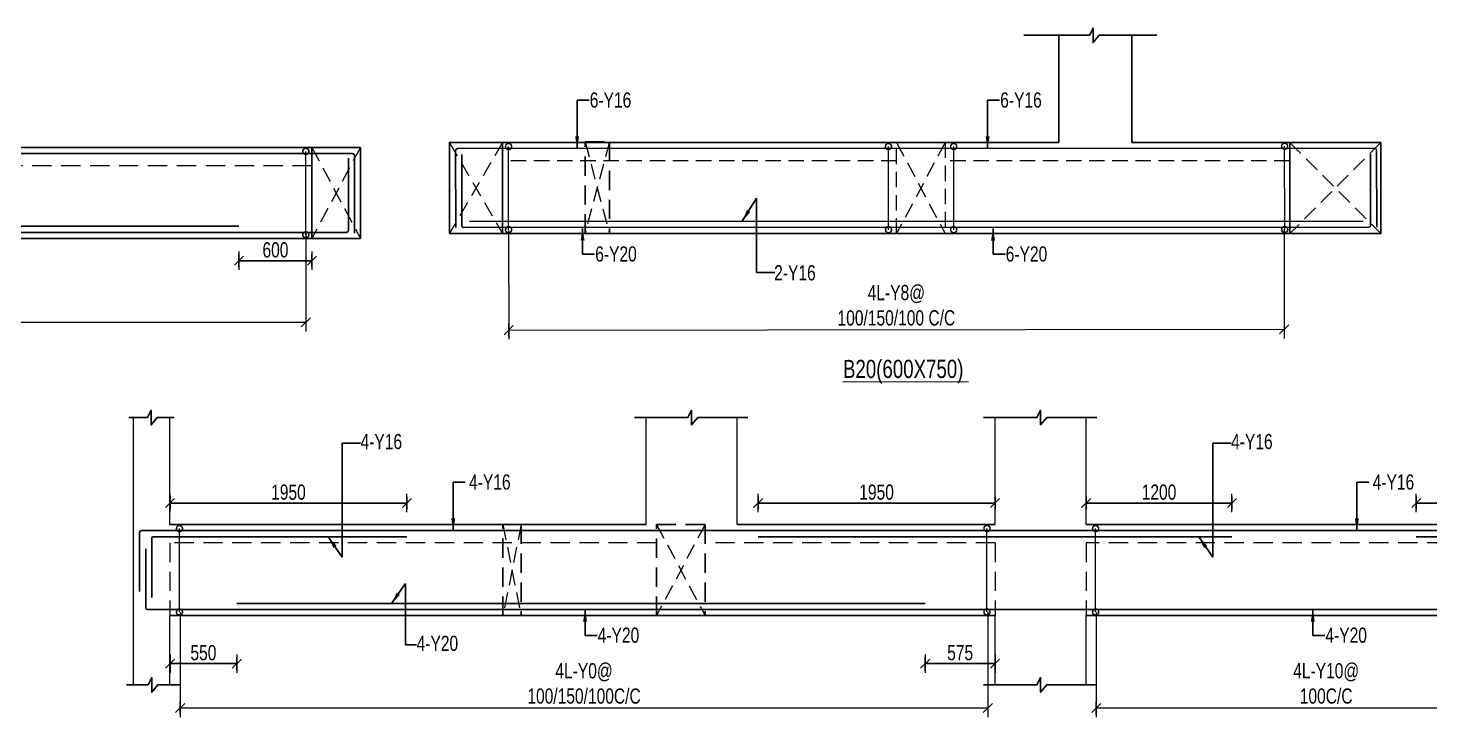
# Model space of a CAD drawing. Header units: millimetres. Extents: x 24879 to 98673, y 1890 to 33226.
# Drawn here: x 38675 to 50215, y 10880 to 16554 of the extents above; entities that cross this region are included whole.
import ezdxf

# ---------------------------------------------------------------- set-up
doc = ezdxf.new("R2010")
doc.units = ezdxf.units.MM
for name, pattern in [('CONTINOUS', [0]), ('CONTINU', [0]), ('HIDDEN', [9.525, 6.35, -3.175])]:
    doc.linetypes.add(name, pattern=pattern)
for name, color, linetype in [('-S-ARROW', 253, 'Continuous'), ('-S-DIM', 3, 'Continuous'), ('-S-MISC', 8, 'Continuous'), ('-STR-BEAM', 4, 'CONTINU'), ('-STR-REINF', 3, 'Continuous'), ('-STR-TEXT', 6, 'Continuous')]:
    doc.layers.add(name, color=color, linetype=linetype)
for name, color, linetype, lineweight in [('-S-STIRUP', 11, 'Continuous', 9), ('-STR-COLUMN', 5, 'HIDDEN', 13), ('-STR-RF-DIM', 252, 'CONTINOUS', 20), ('S-BEAM-IDEN', 2, 'Continuous', 9), ('SEC TEXT', 9, 'Continuous', 18), ('SLAB LINE', 254, 'HIDDEN', 20)]:
    doc.layers.add(name, color=color, linetype=linetype, lineweight=lineweight)
doc.styles.add('BEAM-LS', font='romans.shx', dxfattribs={"width": 0.8})
doc.styles.add('EL', font='swisscl.ttf')
doc.styles.add('SOBHA', font='swisscl.ttf')
doc.styles.add('sobha.sed', font='swisscl.ttf')
doc.dimstyles.new('S-50', dxfattribs={"dimscale": 50, "dimtxt": 2.5, "dimasz": 1.25, "dimexe": 1, "dimexo": 1, "dimgap": 0.5, "dimtad": 1, "dimdec": 0, "dimrnd": 0.0005, "dimzin": 0, "dimdsep": 46, "dimtxsty": 'EL', "dimblk": 'ARCHTICK', "dimcen": 0.09, "dimdle": 1.5, "dimclrd": 251, "dimclre": 251, "dimclrt": 6, "dimadec": 0, "dimazin": 0, "dimtfac": 1, "dimtdec": 0, "dimtofl": 0, "dimtmove": 0, "dimatfit": 3, "dimfxl": 2, "dimtolj": 1, "dimtzin": 0, "dimlwd": -1, "dimlwe": -1, "dimarcsym": 0})
doc.dimstyles.new('S-DIM50', dxfattribs={"dimscale": 50, "dimtxt": 2.5, "dimasz": 1.2, "dimexe": 1.5, "dimexo": 1, "dimgap": 0.5, "dimtad": 1, "dimdec": 0, "dimdsep": 46, "dimtxsty": 'sobha.sed', "dimblk": 'OBLIQUE', "dimcen": 0, "dimdle": 0.75, "dimclrd": 8, "dimclre": 8, "dimclrt": 6, "dimazin": 2, "dimtfac": 1, "dimtdec": 0, "dimtix": 1, "dimtmove": 2, "dimatfit": 3, "dimfxl": 1, "dimtolj": 1, "dimlwd": -1, "dimlwe": 9, "dimarcsym": 0})
doc.dimstyles.new('STIRUP', dxfattribs={"dimscale": 50, "dimtxt": 2.5, "dimasz": 2.2, "dimexe": 0, "dimexo": 0, "dimgap": 0.5, "dimtad": 0, "dimdec": 0, "dimzin": 0, "dimdsep": 46, "dimtxsty": 'BEAM-LS', "dimblk": 'DOTSMALL', "dimcen": 0.09, "dimclrd": 256, "dimclre": 256, "dimclrt": 256, "dimadec": 5, "dimazin": 0, "dimtfac": 1, "dimtdec": 0, "dimtofl": 0, "dimtmove": 0, "dimatfit": 3, "dimldrblk": 'DOTSMALL', "dimfxl": 0, "dimfxlon": 1, "dimtolj": 1, "dimtzin": 0, "dimlwd": -1, "dimlwe": -1, "dimarcsym": 0})

# ---------------------------------------------------------------- blocks, each defined once
blk = doc.blocks.new('_Oblique')
at = {"color": 0, "linetype": 'ByBlock', "lineweight": -2}
for p, q in [((-0.5, -0.5), (0.5, 0.5)), ((0, 0.71), (0, -0.71))]:
    blk.add_line(p, q, dxfattribs=at)
blk = doc.blocks.new('*D146')
at = {"layer": '-STR-RF-DIM', "color": 8, "linetype": 'Continuous', "lineweight": 9, "transparency": 16777216}
for p, q in [((33161, 14845), (33161, 14055)), ((40962, 14871), (40962, 14055))]:
    blk.add_line(p, q, dxfattribs=at)
at = {"layer": '-STR-RF-DIM', "color": 8, "linetype": 'Continuous', "transparency": 16777216}
blk.add_line((40963, 14130), (33161, 14130), dxfattribs=at)
at = {"layer": '-STR-RF-DIM', "color": 8, "transparency": 16777216, "xscale": 75, "yscale": 75, "zscale": 75, "rotation": 180}
blk.add_blockref('_Oblique', (33161, 14130), dxfattribs=at)
at = {"layer": '-STR-RF-DIM', "color": 8, "transparency": 16777216, "xscale": 75, "yscale": 75, "zscale": 75}
blk.add_blockref('_Oblique', (40962, 14130), dxfattribs=at)
at = {"layer": '-STR-RF-DIM', "color": 6, "transparency": 16777216, "insert": (37062, 14331), "char_height": 125, "attachment_point": 5, "style": 'sobha.sed'}
blk.add_mtext('\\A1;6L-Y10@\\P100/150/100 C/C', dxfattribs=at)
blk = doc.blocks.new('_DotSmall')
at = {"color": 0, "linetype": 'ByBlock', "const_width": 0.5}
blk.add_lwpolyline([(-0.0625, 0, 1), (0.0625, 0, 1)], format="xyb", close=True, dxfattribs=at)
blk = doc.blocks.new('*D147')
at = {"layer": '-S-STIRUP', "ltscale": 100, "transparency": 16777216}
blk.add_line((40962, 14851), (40962, 15538), dxfattribs=at)
at = {"layer": '-S-STIRUP', "linetype": 'CONTINU', "ltscale": 100, "transparency": 16777216, "xscale": 100, "yscale": 100, "zscale": 100}
for p, rotation in [((40962, 15538), 90), ((40962, 14851), 270)]:
    blk.add_blockref('_DotSmall', p, dxfattribs=dict(at, rotation=rotation))
blk = doc.blocks.new('*D149')
at = {"layer": '-S-DIM', "color": 8, "linetype": 'Continuous', "lineweight": 9, "transparency": 16777216}
for p, q in [((40411, 14712), (40411, 14562)), ((41012, 14712), (41012, 14562))]:
    blk.add_line(p, q, dxfattribs=at)
at = {"layer": '-S-DIM', "color": 8, "linetype": 'Continuous', "transparency": 16777216}
blk.add_line((41013, 14637), (40411, 14637), dxfattribs=at)
at = {"layer": '-S-DIM', "color": 8, "transparency": 16777216, "xscale": 75, "yscale": 75, "zscale": 75, "rotation": 180}
blk.add_blockref('_Oblique', (40411, 14637), dxfattribs=at)
at = {"layer": '-S-DIM', "color": 8, "transparency": 16777216, "xscale": 75, "yscale": 75, "zscale": 75}
blk.add_blockref('_Oblique', (41012, 14637), dxfattribs=at)
at = {"layer": '-S-DIM', "color": 6, "transparency": 16777216, "insert": (40712, 14726), "char_height": 125, "attachment_point": 5, "style": 'sobha.sed'}
blk.add_mtext('\\A1;600', dxfattribs=at)
blk = doc.blocks.new('*D150')
at = {"layer": '-S-STIRUP', "ltscale": 100, "transparency": 16777216}
blk.add_line((49020, 14894), (49019, 15580), dxfattribs=at)
at = {"layer": '-S-STIRUP', "linetype": 'CONTINU', "ltscale": 100, "transparency": 16777216, "xscale": 100, "yscale": 100, "zscale": 100}
for p, rotation in [((49019, 15580), 90.05760988059193), ((49020, 14894), 270.0576098805919)]:
    blk.add_blockref('_DotSmall', p, dxfattribs=dict(at, rotation=rotation))
blk = doc.blocks.new('*D151')
at = {"layer": '-STR-RF-DIM', "color": 8, "linetype": 'Continuous', "lineweight": 9, "transparency": 16777216}
for p, q in [((49014, 14894), (49015, 13998)), ((42631, 14886), (42632, 13991))]:
    blk.add_line(p, q, dxfattribs=at)
at = {"layer": '-STR-RF-DIM', "color": 8, "linetype": 'Continuous', "transparency": 16777216}
blk.add_line((42631, 14066), (49015, 14073), dxfattribs=at)
at = {"layer": '-STR-RF-DIM', "color": 8, "transparency": 16777216, "xscale": 75, "yscale": 75, "zscale": 75}
for p, rotation in [((42632, 14066), 180.0576098805923), ((49015, 14073), 0.0576098805923454)]:
    blk.add_blockref('_Oblique', p, dxfattribs=dict(at, rotation=rotation))
at = {"layer": '-STR-RF-DIM', "color": 6, "transparency": 16777216, "insert": (45823, 14270), "char_height": 125, "attachment_point": 5, "rotation": 0.0576, "style": 'sobha.sed'}
blk.add_mtext('\\A1;4L-Y8@\\P100/150/100 C/C', dxfattribs=at)
blk = doc.blocks.new('*D152')
at = {"layer": '-S-STIRUP', "ltscale": 100, "transparency": 16777216}
blk.add_line((42631, 14893), (42631, 15578), dxfattribs=at)
at = {"layer": '-S-STIRUP', "linetype": 'CONTINU', "ltscale": 100, "transparency": 16777216, "xscale": 100, "yscale": 100, "zscale": 100}
for p, rotation in [((42631, 15578), 90.05760988059193), ((42631, 14893), 270.0576098805919)]:
    blk.add_blockref('_DotSmall', p, dxfattribs=dict(at, rotation=rotation))
blk = doc.blocks.new('*D153')
at = {"layer": '-S-STIRUP', "ltscale": 100, "transparency": 16777216}
blk.add_line((45758, 14893), (45758, 15578), dxfattribs=at)
at = {"layer": '-S-STIRUP', "linetype": 'CONTINU', "ltscale": 100, "transparency": 16777216, "xscale": 100, "yscale": 100, "zscale": 100}
for p, rotation in [((45758, 15578), 90.05760988059193), ((45758, 14893), 270.0576098805919)]:
    blk.add_blockref('_DotSmall', p, dxfattribs=dict(at, rotation=rotation))
blk = doc.blocks.new('*D154')
at = {"layer": '-S-STIRUP', "ltscale": 100, "transparency": 16777216}
blk.add_line((46295, 14893), (46295, 15578), dxfattribs=at)
at = {"layer": '-S-STIRUP', "linetype": 'CONTINU', "ltscale": 100, "transparency": 16777216, "xscale": 100, "yscale": 100, "zscale": 100}
for p, rotation in [((46295, 15578), 90.05760988059193), ((46295, 14893), 270.0576098805919)]:
    blk.add_blockref('_DotSmall', p, dxfattribs=dict(at, rotation=rotation))
blk = doc.blocks.new('_ArchTick')
at = {"color": 0, "linetype": 'ByBlock', "const_width": 0.15}
blk.add_lwpolyline([(-0.5, -0.5), (0.5, 0.5)], dxfattribs=at)
blk = doc.blocks.new('*D156')
at = {"layer": '-S-STIRUP', "ltscale": 100, "transparency": 16777216}
blk.add_line((46569, 11745), (46569, 12432), dxfattribs=at)
at = {"layer": '-S-STIRUP', "linetype": 'CONTINU', "ltscale": 100, "transparency": 16777216, "xscale": 100, "yscale": 100, "zscale": 100}
for p, rotation in [((46569, 12432), 90), ((46569, 11745), 270)]:
    blk.add_blockref('_DotSmall', p, dxfattribs=dict(at, rotation=rotation))
blk = doc.blocks.new('*D157')
at = {"layer": '-S-STIRUP', "ltscale": 100, "transparency": 16777216}
blk.add_line((39922, 11745), (39922, 12432), dxfattribs=at)
at = {"layer": '-S-STIRUP', "linetype": 'CONTINU', "ltscale": 100, "transparency": 16777216, "xscale": 100, "yscale": 100, "zscale": 100}
for p, rotation in [((39922, 12432), 90), ((39922, 11745), 270)]:
    blk.add_blockref('_DotSmall', p, dxfattribs=dict(at, rotation=rotation))
blk = doc.blocks.new('*D158')
at = {"layer": '-STR-RF-DIM', "color": 8, "linetype": 'Continuous', "lineweight": 9, "transparency": 16777216}
for p, q in [((39928, 11744), (39928, 10880)), ((46576, 11745), (46576, 10880))]:
    blk.add_line(p, q, dxfattribs=at)
at = {"layer": '-STR-RF-DIM', "color": 8, "linetype": 'Continuous', "transparency": 16777216}
blk.add_line((39927, 10955), (46576, 10955), dxfattribs=at)
at = {"layer": '-STR-RF-DIM', "color": 8, "transparency": 16777216, "xscale": 75, "yscale": 75, "zscale": 75, "rotation": 180}
blk.add_blockref('_Oblique', (39928, 10955), dxfattribs=at)
at = {"layer": '-STR-RF-DIM', "color": 8, "transparency": 16777216, "xscale": 75, "yscale": 75, "zscale": 75}
blk.add_blockref('_Oblique', (46576, 10955), dxfattribs=at)
at = {"layer": '-STR-RF-DIM', "color": 6, "transparency": 16777216, "insert": (43252, 11156), "char_height": 125, "attachment_point": 5, "style": 'sobha.sed'}
blk.add_mtext('\\A1;4L-Y0@\\P100/150/100C/C', dxfattribs=at)
blk = doc.blocks.new('*D159')
at = {"layer": '-S-DIM', "color": 8, "linetype": 'Continuous', "lineweight": 9, "transparency": 16777216}
for p, q in [((39844, 12567), (39844, 12717)), ((41794, 12567), (41794, 12717))]:
    blk.add_line(p, q, dxfattribs=at)
at = {"layer": '-S-DIM', "color": 8, "linetype": 'Continuous', "transparency": 16777216}
blk.add_line((39843, 12642), (41795, 12642), dxfattribs=at)
at = {"layer": '-S-DIM', "color": 8, "transparency": 16777216, "xscale": 75, "yscale": 75, "zscale": 75, "rotation": 180}
blk.add_blockref('_Oblique', (39844, 12642), dxfattribs=at)
at = {"layer": '-S-DIM', "color": 8, "transparency": 16777216, "xscale": 75, "yscale": 75, "zscale": 75}
blk.add_blockref('_Oblique', (41794, 12642), dxfattribs=at)
at = {"layer": '-S-DIM', "color": 6, "transparency": 16777216, "insert": (40819, 12731), "char_height": 125, "attachment_point": 5, "style": 'sobha.sed'}
blk.add_mtext('\\A1;1950', dxfattribs=at)
blk = doc.blocks.new('*D160')
at = {"layer": '-S-DIM', "color": 8, "linetype": 'Continuous', "transparency": 16777216}
blk.add_line((39843, 11320), (40395, 11320), dxfattribs=at)
at = {"layer": '-S-DIM', "color": 8, "linetype": 'Continuous', "lineweight": 9, "transparency": 16777216}
for p, q in [((39844, 11395), (39844, 11245)), ((40394, 11395), (40394, 11245))]:
    blk.add_line(p, q, dxfattribs=at)
at = {"layer": '-S-DIM', "color": 8, "transparency": 16777216, "xscale": 75, "yscale": 75, "zscale": 75, "rotation": 180}
blk.add_blockref('_Oblique', (39844, 11320), dxfattribs=at)
at = {"layer": '-S-DIM', "color": 8, "transparency": 16777216, "xscale": 75, "yscale": 75, "zscale": 75}
blk.add_blockref('_Oblique', (40394, 11320), dxfattribs=at)
at = {"layer": '-S-DIM', "color": 6, "transparency": 16777216, "insert": (40119, 11409), "char_height": 125, "attachment_point": 5, "style": 'sobha.sed'}
blk.add_mtext('\\A1;550', dxfattribs=at)
blk = doc.blocks.new('*D161')
at = {"layer": '-S-DIM', "color": 8, "linetype": 'Continuous', "lineweight": 9, "transparency": 16777216}
for p, q in [((44685, 12567), (44685, 12717)), ((46635, 12567), (46635, 12717))]:
    blk.add_line(p, q, dxfattribs=at)
at = {"layer": '-S-DIM', "color": 8, "linetype": 'Continuous', "transparency": 16777216}
blk.add_line((46636, 12642), (44684, 12642), dxfattribs=at)
at = {"layer": '-S-DIM', "color": 8, "transparency": 16777216, "xscale": 75, "yscale": 75, "zscale": 75, "rotation": 180}
blk.add_blockref('_Oblique', (44685, 12642), dxfattribs=at)
at = {"layer": '-S-DIM', "color": 8, "transparency": 16777216, "xscale": 75, "yscale": 75, "zscale": 75}
blk.add_blockref('_Oblique', (46635, 12642), dxfattribs=at)
at = {"layer": '-S-DIM', "color": 6, "transparency": 16777216, "insert": (45660, 12731), "char_height": 125, "attachment_point": 5, "style": 'sobha.sed'}
blk.add_mtext('\\A1;1950', dxfattribs=at)
blk = doc.blocks.new('*D162')
at = {"layer": '-S-DIM', "color": 8, "linetype": 'Continuous', "lineweight": 9, "transparency": 16777216}
for p, q in [((47385, 12567), (47385, 12717)), ((48585, 12567), (48585, 12717))]:
    blk.add_line(p, q, dxfattribs=at)
at = {"layer": '-S-DIM', "color": 8, "linetype": 'Continuous', "transparency": 16777216}
blk.add_line((47384, 12642), (48586, 12642), dxfattribs=at)
at = {"layer": '-S-DIM', "color": 8, "transparency": 16777216, "xscale": 75, "yscale": 75, "zscale": 75, "rotation": 180}
blk.add_blockref('_Oblique', (47385, 12642), dxfattribs=at)
at = {"layer": '-S-DIM', "color": 8, "transparency": 16777216, "xscale": 75, "yscale": 75, "zscale": 75}
blk.add_blockref('_Oblique', (48585, 12642), dxfattribs=at)
at = {"layer": '-S-DIM', "color": 6, "transparency": 16777216, "insert": (47985, 12731), "char_height": 125, "attachment_point": 5, "style": 'sobha.sed'}
blk.add_mtext('\\A1;1200', dxfattribs=at)
blk = doc.blocks.new('*D163')
at = {"layer": '-S-DIM', "color": 8, "linetype": 'Continuous', "lineweight": 9, "transparency": 16777216}
for p, q in [((50103, 12567), (50103, 12717)), ((51303, 12567), (51303, 12717))]:
    blk.add_line(p, q, dxfattribs=at)
at = {"layer": '-S-DIM', "color": 8, "linetype": 'Continuous', "transparency": 16777216}
blk.add_line((51304, 12642), (50102, 12642), dxfattribs=at)
at = {"layer": '-S-DIM', "color": 8, "transparency": 16777216, "xscale": 75, "yscale": 75, "zscale": 75, "rotation": 180}
blk.add_blockref('_Oblique', (50103, 12642), dxfattribs=at)
at = {"layer": '-S-DIM', "color": 8, "transparency": 16777216, "xscale": 75, "yscale": 75, "zscale": 75}
blk.add_blockref('_Oblique', (51303, 12642), dxfattribs=at)
at = {"layer": '-S-DIM', "color": 6, "transparency": 16777216, "insert": (50703, 12731), "char_height": 125, "attachment_point": 5, "style": 'sobha.sed'}
blk.add_mtext('\\A1;1200', dxfattribs=at)
blk = doc.blocks.new('*D164')
at = {"layer": '-S-STIRUP', "ltscale": 100, "transparency": 16777216}
blk.add_line((47463, 11745), (47463, 12432), dxfattribs=at)
at = {"layer": '-S-STIRUP', "linetype": 'CONTINU', "ltscale": 100, "transparency": 16777216, "xscale": 100, "yscale": 100, "zscale": 100}
for p, rotation in [((47463, 12432), 90), ((47463, 11745), 270)]:
    blk.add_blockref('_DotSmall', p, dxfattribs=dict(at, rotation=rotation))
blk = doc.blocks.new('*D165')
at = {"layer": '-STR-RF-DIM', "color": 8, "linetype": 'Continuous', "lineweight": 9, "transparency": 16777216}
for p, q in [((47469, 11744), (47469, 10880)), ((51253, 11715), (51253, 10880))]:
    blk.add_line(p, q, dxfattribs=at)
at = {"layer": '-STR-RF-DIM', "color": 8, "linetype": 'Continuous', "transparency": 16777216}
blk.add_line((47468, 10955), (51254, 10955), dxfattribs=at)
at = {"layer": '-STR-RF-DIM', "color": 8, "transparency": 16777216, "xscale": 75, "yscale": 75, "zscale": 75, "rotation": 180}
blk.add_blockref('_Oblique', (47469, 10955), dxfattribs=at)
at = {"layer": '-STR-RF-DIM', "color": 8, "transparency": 16777216, "xscale": 75, "yscale": 75, "zscale": 75}
blk.add_blockref('_Oblique', (51253, 10955), dxfattribs=at)
at = {"layer": '-STR-RF-DIM', "color": 6, "transparency": 16777216, "insert": (49361, 11156), "char_height": 125, "attachment_point": 5, "style": 'sobha.sed'}
blk.add_mtext('\\A1;4L-Y10@\\P100C/C', dxfattribs=at)
blk = doc.blocks.new('*D320')
at = {"layer": '-S-DIM', "color": 8, "linetype": 'Continuous', "transparency": 16777216}
blk.add_line((46636, 11320), (46059, 11320), dxfattribs=at)
at = {"layer": '-S-DIM', "color": 8, "linetype": 'Continuous', "lineweight": 9, "transparency": 16777216}
for p, q in [((46060, 11395), (46060, 11245)), ((46635, 11395), (46635, 11245))]:
    blk.add_line(p, q, dxfattribs=at)
at = {"layer": '-S-DIM', "color": 8, "transparency": 16777216, "xscale": 75, "yscale": 75, "zscale": 75, "rotation": 180}
blk.add_blockref('_Oblique', (46060, 11320), dxfattribs=at)
at = {"layer": '-S-DIM', "color": 8, "transparency": 16777216, "xscale": 75, "yscale": 75, "zscale": 75}
blk.add_blockref('_Oblique', (46635, 11320), dxfattribs=at)
at = {"layer": '-S-DIM', "color": 6, "transparency": 16777216, "insert": (46348, 11409), "char_height": 125, "attachment_point": 5, "style": 'sobha.sed'}
blk.add_mtext('\\A1;575', dxfattribs=at)

msp = doc.modelspace()

# ---------------------------------------------------------------- linework, layer by layer
at = {"layer": '-S-MISC', "linetype": 'ByBlock', "ltscale": 1000}
for points, elevation in [([(46873.5, 16493.6), (47411.9, 16493.9), (47442.7, 16553.5), (47442.7, 16433.4), (47492.6, 16493.9), (47966.8, 16493.9)], -178586.6), ([(39504.4, 13345.6), (39658.1, 13345.9), (39689, 13405.6), (39689, 13285.4), (39738.8, 13345.9), (39877.3, 13345.9)], 0), ([(43667.8, 13345.6), (44107.1, 13345.9), (44138, 13405.6), (44138, 13285.4), (44187.8, 13345.9), (44599.1, 13345.9)], 0), ([(46540.7, 13345.6), (46980, 13345.9), (47010.8, 13405.6), (47010.8, 13285.4), (47060.7, 13345.9), (47472, 13345.9)], 0), ([(39486.6, 11144.8), (39662.9, 11145), (39693.8, 11204.7), (39693.8, 11084.5), (39743.6, 11145), (39927.9, 11144.8)], 0), ([(46540.7, 11144.7), (46980, 11145), (47010.8, 11204.7), (47010.8, 11084.5), (47060.7, 11145), (47472, 11145)], 0)]:
    msp.add_lwpolyline(points, dxfattribs=dict(at, elevation=elevation))
at = {"layer": '-STR-BEAM'}
for p, q in [((47161.2, 16493.7, -178586.6), (47161.2, 15610.7, -178586.6)), ((47761.2, 16493.9, -178586.6), (47761.2, 15610.6, -178586.6)), ((47161.2, 15610.7, -178586.6), (42580.8, 15611.3, -178586.6)), ((49061.2, 15610.5, -178586.6), (47761.2, 15610.6, -178586.6)), ((33061.8, 15570.7, -178586.6), (41011.8, 15570.7, -178586.6)), ((33061.8, 14820.7, -178586.6), (41011.8, 14820.7, -178586.6)), ((49061.8, 14860.5, -178586.6), (42581.4, 14861.3, -178586.6)), ((43762.2, 12464.7, 0), (39843.8, 12464.7, 0)), ((46635, 12464.7, 0), (44512.2, 12464.7, 0)), ((51303.1, 12464.7, 0), (47385, 12464.7, 0)), ((46635, 11714.7, 0), (39843.8, 11714.7, 0)), ((51303.1, 11714.7, 0), (47385, 11714.7, 0))]:
    msp.add_line(p, q, dxfattribs=at)
at = {"layer": '-STR-BEAM', "elevation": -178586.6}
for points in [[(42580.8, 15611.3), (42144.2, 15611), (42144.8, 14861), (42581.4, 14861.3), (42580.8, 15611.3)], [(49811.2, 15610.7), (49061.2, 15610.5), (49061.8, 14860.5), (49811.8, 14860.7), (49811.2, 15610.7)], [(41411.8, 15570.7), (41011.8, 15570.7), (41011.8, 14820.7), (41411.8, 14820.7), (41411.8, 15570.7)]]:
    msp.add_lwpolyline(points, dxfattribs=at)
at = {"layer": '-STR-BEAM', "linetype": 'HIDDEN', "ltscale": 25}
for points, elevation in [([(43260.7, 15616.2), (43460.7, 15616.3), (43460.7, 14861.2), (43260.7, 14861.2), (43260.7, 15616.2)], -178586.6), ([(42584.1, 12464.7), (42734.1, 12464.8), (42734.1, 11714.8), (42584.1, 11714.8), (42584.1, 12464.7)], 0), ([(43849, 12464.7), (44249, 12464.7), (44249, 11714.7), (43849, 11714.7), (43849, 12464.7)], 0)]:
    msp.add_lwpolyline(points, dxfattribs=dict(at, elevation=elevation))
at = {"layer": '-STR-COLUMN', "linetype": 'Continuous', "ltscale": 10}
for p, q in [((39543.8, 11143.8, 0), (39543.8, 13345.9, 0)), ((39843.8, 12464.7, 0), (39843.8, 13344.7, 0)), ((43762.2, 12464.7, 0), (43762.2, 13344.7, 0)), ((44512.2, 12464.7, 0), (44512.2, 13344.7, 0)), ((46635, 12464.7, 0), (46635, 13344.7, 0)), ((47385, 12464.7, 0), (47385, 13344.7, 0)), ((39843.8, 11143.8, 0), (39843.8, 11714.7, 0)), ((46635, 11143.8, 0), (46635, 11714.7, 0)), ((47385, 11143.8, 0), (47385, 11714.7, 0))]:
    msp.add_line(p, q, dxfattribs=at)
at = {"layer": '-STR-REINF', "ltscale": 10}
for p, q in [((41312, 15482.4, -178586.6), (41312, 14885.7, -178586.6)), ((41362, 15505.7, -178586.6), (41362, 14865.3, -178586.6)), ((42195, 15546, -178586.6), (42195.5, 14910.4, -178586.6)), ((42210, 15561, -178586.6), (49761.3, 15563.3, -178586.6)), ((42245, 15511.7, -178586.6), (42245.4, 14926.1, -178586.6)), ((49725.8, 15514, -178586.6), (49726.2, 14928.3, -178586.6)), ((49776.2, 15548.4, -178586.6), (49776.7, 14912.7, -178586.6)), ((26310.9, 14920.6, -178586.6), (40411.4, 14920.6, -178586.6)), ((42260.5, 14911.1, -178586.6), (49711.2, 14913.3, -178586.6)), ((42308.2, 14961.1, -178586.6), (49666.6, 14963.2, -178586.6)), ((39593.8, 12399.7, 0), (39593.8, 11914, 0)), ((39608.8, 12414.7, 0), (56158.5, 12414.7, 0)), ((44685, 12364.7, 0), (48585, 12364.7, 0)), ((53103.1, 12364.7, 0), (50103.1, 12364.7, 0)), ((39643.8, 12265.4, 0), (39643.8, 11779.7, 0)), ((40393.8, 11814.6, 0), (46060, 11814.6, 0)), ((39658.8, 11764.7, 0), (56107.9, 11764.7, 0))]:
    msp.add_line(p, q, dxfattribs=at)
at = {"layer": '-STR-REINF', "ltscale": 10, "elevation": 0}
msp.add_lwpolyline([(41794.1, 12364.7), (39708.8, 12364.7, 0.4142136), (39693.8, 12349.7), (39693.8, 11864)], format="xyb", dxfattribs=at)
at = {"layer": '-STR-REINF', "ltscale": 10}
for points in [[(41347, 15520.7, -178586.6), (30011.2, 15520.7, -178586.6), (26166.5, 15520.7, -178586.6)], [(41297, 14870.7, -178586.6), (29960.6, 14870.7, -178586.6), (26216.5, 14870.7, -178586.6)]]:
    msp.add_polyline3d(points, dxfattribs=at)
for centre, start, end in [((41347, 15505.7, -178586.6), 0, 90), ((42210, 15546, -178586.6), 90.05761, 180.05761), ((49761.2, 15548.3, -178586.6), 0.05761, 90.05761), ((42260.4, 14926.1, -178586.6), 180.05761, 270.05761), ((49711.2, 14928.3, -178586.6), 270.05761, 0.05761), ((41297, 14885.7, -178586.6), 270, 0), ((39608.8, 12399.7, 0), 90, 180), ((39658.8, 11779.7, 0), 180, 270)]:
    msp.add_arc(centre, 15, start, end, dxfattribs=at)
at = {"layer": 'S-BEAM-IDEN', "color": 9, "linetype": 'HIDDEN', "ltscale": 20}
for p, q in [((42144.2, 15611, -178586.6), (42581.4, 14861.3, -178586.6)), ((42580.8, 15611.3, -178586.6), (42144.8, 14861, -178586.6)), ((43460.7, 15616.3, -178586.6), (43260.7, 14861.2, -178586.6)), ((43260.7, 15616.3, -178586.6), (43460.7, 14861.2, -178586.6)), ((45824.4, 15611, -178586.6), (46224.4, 14860.9, -178586.6)), ((46224.4, 15610.8, -178586.6), (45824.4, 14860.9, -178586.6)), ((49061.2, 15610.5, -178586.6), (49811.8, 14860.7, -178586.6)), ((49811.2, 15610.7, -178586.6), (49061.8, 14860.5, -178586.6)), ((41011.8, 15570.7, -178586.6), (41411.8, 14820.7, -178586.6)), ((41411.8, 15570.7, -178586.6), (41011.8, 14820.7, -178586.6)), ((45824.4, 15460.9, -178586.6), (42580.8, 15461.3, -178586.6)), ((49061.2, 15460.5, -178586.6), (46224.4, 15460.8, -178586.6)), ((42584.1, 12464.8, 0), (42734.1, 11714.8, 0)), ((42734.1, 12464.7, 0), (42584.1, 11714.8, 0)), ((44249, 12464.7, 0), (43849, 11714.7, 0)), ((43849, 12464.7, 0), (44249, 11714.7, 0))]:
    msp.add_line(p, q, dxfattribs=at)
at = {"layer": 'S-BEAM-IDEN', "color": 9, "linetype": 'HIDDEN', "ltscale": 20, "elevation": -178586.6}
msp.add_lwpolyline([(45824.4, 15611), (46224.4, 15611), (46224.4, 14860.9), (45824.4, 14860.9), (45824.4, 15611)], dxfattribs=at)
at = {"layer": 'SLAB LINE', "linetype": 'HIDDEN', "ltscale": 25}
for p, q in [((49061.2, 15610.5, -178586.6), (49061.8, 14863.2, -178586.6)), ((37281, 15420.7, -178586.6), (41011.8, 15420.7, -178586.6)), ((41011.8, 15420.7, -178586.6), (41011.8, 14820.7, -178586.6)), ((43849, 12314.7, 0), (39843.8, 12314.7, 0)), ((39843.8, 12314.7, 0), (39843.8, 11714.7, 0)), ((46635, 12314.7, 0), (44249, 12314.7, 0)), ((46635, 12314.7, 0), (46635, 11714.7, 0)), ((47385, 12314.7, 0), (47385, 11714.7, 0)), ((51303.1, 12314.7, 0), (47385, 12314.7, 0))]:
    msp.add_line(p, q, dxfattribs=at)

# ---------------------------------------------------------------- texts
at = {"layer": '-STR-TEXT', "color": 6, "char_height": 125, "attachment_point": 1, "rotation": 0.05761, "style": 'SOBHA'}
for insert in [(43298.9, 16023.3, -178586.6), (46677.8, 16023.3, -178586.6)]:
    msp.add_mtext('\\A1;6-Y16', dxfattribs=dict(at, insert=insert))
at = {"layer": '-STR-TEXT', "color": 6, "char_height": 125, "width": 281.386, "attachment_point": 7, "rotation": 0.05761, "style": 'SOBHA'}
for insert in [(43344.1, 14628.5, -178586.6), (46723, 14628.5, -178586.6)]:
    msp.add_mtext('\\A1;6-Y20', dxfattribs=dict(at, insert=insert))
at = {"layer": '-STR-TEXT', "color": 6, "char_height": 125, "width": 281.386, "style": 'SOBHA'}
for s, insert, attachment_point in [('\\A1;2-Y16', (44817.1, 14473.7, -178586.6), 7), ('\\A1;4-Y16', (41412.2, 13210.6, 0), 1), ('\\A1;4-Y16', (48578.6, 13210.6, 0), 1), ('\\A1;4-Y20', (41874, 11422.5, 178586.6), 7), ('\\A1;4-Y20', (43364.5, 11489.4, 0), 7), ('\\A1;4-Y20', (49354.7, 11489.4, 0), 7)]:
    msp.add_mtext(s, dxfattribs=dict(at, insert=insert, attachment_point=attachment_point))
at = {"layer": '-STR-TEXT', "color": 6, "char_height": 125, "attachment_point": 1, "style": 'SOBHA'}
for insert in [(42305.7, 12877.7, 0), (49743.8, 12877.7, 0)]:
    msp.add_mtext('\\A1;4-Y16', dxfattribs=dict(at, insert=insert))
at = {"layer": 'SEC TEXT', "color": 1, "linetype": 'ByBlock', "style": 'sobha.sed'}
msp.add_text('%%UB20(600X750) ', height=150, rotation=0.04689, dxfattribs=at).set_placement((45383.6, 13671.2, -178586.6))

# ---------------------------------------------------------------- dimensions: what is measured, and where the dimension line sits
at = {"layer": '-S-DIM'}
for base, p1, p2, picture, middle in [((40411.4, 14637.5, -178586.6), (41011.8, 14820.7, -178586.6), (40411.4, 14920.6, -178586.6), '*D149', (40711.6, 14726.5, -178586.6)), ((48585, 12642.2, 0), (47385, 12464.7, 0), (48585, 12364.7, 0), '*D162', (47985, 12731.2, 0)), ((46060, 11319.7, 0), (46635, 11714.7, 0), (46060, 11814.6, 0), '*D320', (46347.5, 11408.5, 0))]:
    dim = msp.add_linear_dim(base=base, p1=p1, p2=p2, angle=180, dimstyle='S-DIM50', override={"dimscale": 1, "dimtxt": 125, "dimasz": 75, "dimexe": 75, "dimexo": 0, "dimgap": 25, "dimblk1": 'Oblique', "dimblk2": 'Oblique', "dimsah": 1, "dimcen": 4.5, "dimfxl": 75, "dimfxlon": 1}, dxfattribs=at)
    dim.commit()
    dim.dimension.update_dxf_attribs({"geometry": picture, "text_midpoint": middle})
for base, p1, p2, picture, middle in [((41794.1, 12642.2, 0), (39843.8, 12464.7, 0), (41794.1, 12364.7, 0), '*D159', (40819, 12731.2, 0)), ((44685, 12642.2, 0), (46635, 12464.7, 0), (44685, 12364.7, 0), '*D161', (45660, 12731.2, 0)), ((50103.1, 12642.2, 0), (51303.1, 12464.7, 0), (50103.1, 12364.7, 0), '*D163', (50703.1, 12731.2, 0)), ((40393.8, 11319.7, 0), (39843.8, 11714.7, 0), (40393.8, 11814.6, 0), '*D160', (40118.8, 11408.8, 0))]:
    dim = msp.add_linear_dim(base=base, p1=p1, p2=p2, dimstyle='S-DIM50', override={"dimscale": 1, "dimtxt": 125, "dimasz": 75, "dimexe": 75, "dimexo": 0, "dimgap": 25, "dimblk1": 'Oblique', "dimblk2": 'Oblique', "dimsah": 1, "dimcen": 4.5, "dimfxl": 75, "dimfxlon": 1}, dxfattribs=at)
    dim.commit()
    dim.dimension.update_dxf_attribs({"geometry": picture, "text_midpoint": middle})
at = {"layer": '-S-STIRUP', "linetype": 'CONTINU', "ltscale": 100}
for base, p1, p2, angle, picture, middle in [((42630.6, 15578.3), (42631.9, 14892.6), (42630.7, 15578.3), 90.05761, '*D152', (42630.9, 15235.5)), ((45757.6, 15578.3), (45758.9, 14892.6), (45757.7, 15578.3), 90.05761, '*D153', (45757.9, 15235.5)), ((46294.6, 15578.3), (46295.9, 14892.6), (46294.7, 15578.3), 90.05761, '*D154', (46294.9, 15235.5)), ((49019.3, 15580.2, 0), (49020.7, 14894.5, 0), (49019.5, 15580.2, 0), 90.05761, '*D150', (49019.7, 15237.3, 0)), ((40961.8, 15537.7, 178692.6), (40961.8, 14851, 178692.6), (40961.8, 15537.7, 178692.6), 90, '*D147', (40961.8, 15194.3, 178692.6)), ((39921.7, 12431.7, 178586.6), (39921.7, 11745, 178586.6), (39921.7, 12431.7, 178586.6), 90, '*D157', (39921.7, 12088.3, 178586.6)), ((46569.4, 12431.7, 357279.2), (46569.4, 11745, 357279.2), (46569.4, 12431.7, 357279.2), 90, '*D156', (46569.4, 12088.3, 357279.2)), ((47462.8, 12431.7, 178586.6), (47462.8, 11745, 178586.6), (47462.8, 12431.7, 178586.6), 90, '*D164', (47462.8, 12088.3, 178586.6))]:
    dim = msp.add_linear_dim(base=base, p1=p1, p2=p2, angle=angle, text=' ', dimstyle='STIRUP', override={"dimasz": 2}, dxfattribs=at)
    dim.commit()
    dim.dimension.update_dxf_attribs({"geometry": picture, "text_midpoint": middle})
at = {"layer": '-STR-RF-DIM'}
for base, p1, p2, angle, text, picture, middle in [((49014.6, 14072.6), (42631.3, 14886.4), (49013.8, 14894.5, 0), 0.05761, '4L-Y8@\\P100/150/100 C/C', '*D151', (45823.1, 14270.3)), ((33161.4, 14130.4, 0), (40961.8, 14870.7, -178586.6), (33161.4, 14844.7, 178692.6), 180, '6L-Y10@\\P100/150/100 C/C', '*D146', (37061.6, 14331.3, 0))]:
    dim = msp.add_linear_dim(base=base, p1=p1, p2=p2, angle=angle, text=text, dimstyle='S-DIM50', override={"dimscale": 1, "dimtxt": 125, "dimasz": 75, "dimexe": 75, "dimexo": 0, "dimgap": 25, "dimsah": 1, "dimcen": 4.5, "dimfxl": 75}, dxfattribs=at)
    dim.commit()
    dim.dimension.update_dxf_attribs({"geometry": picture, "text_midpoint": middle})
for base, p1, p2, text, picture, middle in [((46575.7, 10955.3, 178586.6), (39927.9, 11744.1, 178586.6), (46575.7, 11745, 357279.2), '4L-Y0@\\P100/150/100C/C', '*D158', (43251.8, 11156.2, 178586.6)), ((51253.1, 10955.3, 178586.6), (47469, 11744.1, 178586.6), (51253.1, 11714.7, 0), '4L-Y10@\\P100C/C', '*D165', (49361.1, 11156.2, 178586.6))]:
    dim = msp.add_linear_dim(base=base, p1=p1, p2=p2, text=text, dimstyle='S-DIM50', override={"dimscale": 1, "dimtxt": 125, "dimasz": 75, "dimexe": 75, "dimexo": 0, "dimgap": 25, "dimsah": 1, "dimcen": 4.5, "dimfxl": 75}, dxfattribs=at)
    dim.commit()
    dim.dimension.update_dxf_attribs({"geometry": picture, "text_midpoint": middle})

# ---------------------------------------------------------------- leaders
at = {"layer": '-S-ARROW', "annotation_type": 0, "has_hookline": 1, "hookline_direction": 1, "text_width": 354.1, "horizontal_direction": (0.999999, 0.001005, 0)}
for points in [[(43195.1, 15562, -178586.6), (43194.9, 15960.7, -178586.6), (43293.9, 15960.8, -178586.6)], [(46574.1, 15562, -178586.6), (46573.9, 15960.7, -178586.6), (46672.9, 15960.8, -178586.6)], [(43239.8, 14903.7, -178586.6), (43240, 14690.9, -178586.6), (43339, 14691, -178586.6)], [(46618.7, 14903.7, -178586.6), (46618.9, 14690.9, -178586.6), (46718, 14691, -178586.6)]]:
    msp.add_leader(points, dimstyle='S-50', override={"dimasz": 2, "dimgap": 0.1, "dimtad": 0}, dxfattribs=at)
at = {"layer": '-S-ARROW'}
for points in [[(44554.9, 14961.8, -178586.6), (44670.4, 15152.9, -178586.6), (44670.4, 14540.8, -178586.6), (44821.8, 14540.8, -178586.6)], [(41145.3, 12363.3, 178586.6), (41260.8, 12196.9, 178586.6), (41260.8, 13135.2, 178586.6), (41412.2, 13135.2, 178586.6)], [(48311.7, 12363.3, 178586.6), (48427.2, 12196.9, 178586.6), (48427.2, 13135.2, 178586.6), (48578.6, 13135.2, 178586.6)], [(42175.4, 12414.7, 0), (42175.4, 12815.2, 0), (42274.4, 12815.2, 0)], [(49613.4, 12414.7, 0), (49613.4, 12815.2, 0), (49712.5, 12815.2, 0)], [(41667.2, 11813.4, 178586.6), (41782.6, 11979.8, 178586.6), (41782.6, 11475.5, 178586.6), (41874, 11475.5, 178586.6)]]:
    msp.add_leader(points, dimstyle='S-50', override={"dimasz": 2, "dimgap": 0.1, "dimtad": 0}, dxfattribs=at)
at = {"layer": '-S-ARROW', "annotation_type": 0, "has_hookline": 1, "hookline_direction": 1, "text_width": 355.3}
for points in [[(43260.5, 11764.7, 0), (43260.5, 11551.9, 0), (43359.5, 11551.9, 0)], [(49250.7, 11764.7, 0), (49250.7, 11551.9, 0), (49349.7, 11551.9, 0)]]:
    msp.add_leader(points, dimstyle='S-50', override={"dimasz": 2, "dimgap": 0.1, "dimtad": 0}, dxfattribs=at)

doc.saveas('drawing.dxf')
